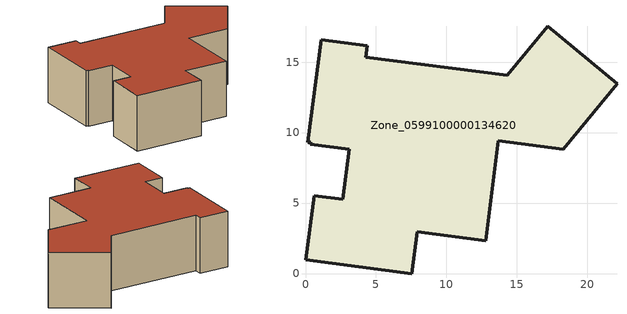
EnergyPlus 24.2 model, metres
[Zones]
Zone_0599100000134620
 floor ground (C_G): 7.93,2.98 7.54,0 0,0.97 0.61,5.53 2.64,5.26 3.11,8.81 0.35,9.17 0.38,9.31 0.15,9.32 1.11,16.59 4.39,16.15 4.29,15.36 14.3,14.06 17.2,17.53 22.1,13.46 18.27,8.82 13.68,9.43 12.77,2.34 z0
 wall outside (C_F): 7.54,0 7.93,2.98 12.77,2.34 13.68,9.43 18.27,8.82 22.1,13.46 17.2,17.53 14.3,14.06 4.29,15.36 4.39,16.15 1.11,16.59 0.15,9.32 0.38,9.31 0.35,9.17 3.11,8.81 2.64,5.26 0.61,5.53 0,0.97 7.54,0 z0:6.07
 roof outside (C_R): 13.68,9.43 18.27,8.82 22.1,13.46 17.2,17.53 14.3,14.06 4.29,15.36 4.39,16.15 1.11,16.59 0.15,9.32 0.38,9.31 0.35,9.17 3.11,8.81 2.64,5.26 0.61,5.53 0,0.97 7.54,0 7.93,2.98 12.77,2.34 z6.07
[BUILDING]
Pand.0599100000134620: North Axis=0; Terrain=City; Loads Convergence Tolerance Value=0.04; Temperature Convergence Tolerance Value=0.4; Solar Distribution=FullExterior; Maximum Number of Warmup Days=25; Minimum Number of Warmup Days=1
[Site:Location]
Rotterdam.The.Hague.AP_ZH_NLD Design_Conditions: Latitude=51.96; Longitude=4.45; Time Zone=1; Elevation=-4.5
[SITE:GROUNDTEMPERATURE:BUILDINGSURFACE]
18, 18, 18, 18, 18, 18, 18, 18, 18, 18, 18, 18
[MATERIAL] Thermal Absorptance=0.9; Solar Absorptance=0.7; Visible Absorptance=0.7
Name | Roughness | Thickness | Conductivity | Density | Specific Heat
G.D.1965-1974 | MediumSmooth | 0.15 | 0.882353 | 540 | 1210
F.D.1965-1974 | Rough | 0.3 | 0.697674 | 1920 | 840
R.D.1965-1974 | MediumRough | 0.2 | 0.232558 | 1500 | 1000
[CONSTRUCTION]
C_G: G.D.1965-1974
C_F: F.D.1965-1974
C_R: R.D.1965-1974
[ZONE]
Zone_0599100000134620: Type=1; Multiplier=1; Ceiling Height=Autocalculate; Volume=Autocalculate; Floor Area=autocalculate; Part of Total Floor Area=Yes
[ZONEINFILTRATION:DESIGNFLOWRATE]
Infil_Zone_0599100000134620: Zone or ZoneList or Space or SpaceList=Zone_0599100000134620; Schedule=AlwaysOn; Design Flow Rate Calculation Method=Flow/Area; Flow Rate per Floor Area=0.0042; Constant Term Coefficient=1; Temperature Term Coefficient=0; Velocity Term Coefficient=0; Velocity Squared Term Coefficient=0
[HVACTEMPLATE:ZONE:IDEALLOADSAIRSYSTEM]
Zone_0599100000134620: Maximum Heating Supply Air Temperature=50; Minimum Cooling Supply Air Temperature=13; Maximum Heating Supply Air Humidity Ratio=0.0156; Minimum Cooling Supply Air Humidity Ratio=0.0077; Heating Limit=NoLimit; Cooling Limit=NoLimit; Dehumidification Control Type=ConstantSensibleHeatRatio; Cooling Sensible Heat Ratio=0.7; Dehumidification Setpoint=60; Humidification Control Type=None; Humidification Setpoint=30; Outdoor Air Method=None; Outdoor Air Flow Rate per Person=0.00944; Outdoor Air Flow Rate per Zone Floor Area=0; Outdoor Air Flow Rate per Zone=0; Demand Controlled Ventilation Type=None; Outdoor Air Economizer Type=NoEconomizer; Heat Recovery Type=None; Sensible Heat Recovery Effectiveness=0.7; Latent Heat Recovery Effectiveness=0.65
[ZONECONTROL:THERMOSTAT]
ThermostatControl_Zone_0599100000134620: Zone or ZoneList=Zone_0599100000134620; Control Type Schedule=DualSetpointControlType; Control 1=Thermostat_Zone_0599100000134620; Temperature Difference Between Cutout And Setpoint=0
[THERMOSTATSETPOINT:DUALSETPOINT]
Thermostat_Zone_0599100000134620: Heating Setpoint Temperature Schedule=HeatingSetpoint_Zone_0599100000134620; Cooling Setpoint Temperature Schedule=CoolingSetpoint_Zone_0599100000134620
[SCHEDULE:COMPACT]
HeatingSetpoint_Zone_0599100000134620: Through: 12/31, For: AllDays, Until: 24:00, 21
CoolingSetpoint_Zone_0599100000134620: Through: 12/31, For: AllDays, Until: 24:00, 24
DualSetpointControlType: Through: 12/31, For: AllDays, Until: 24:00, 4
AlwaysOn: Through: 12/31, For: AllDays, Until: 24:00, 1
